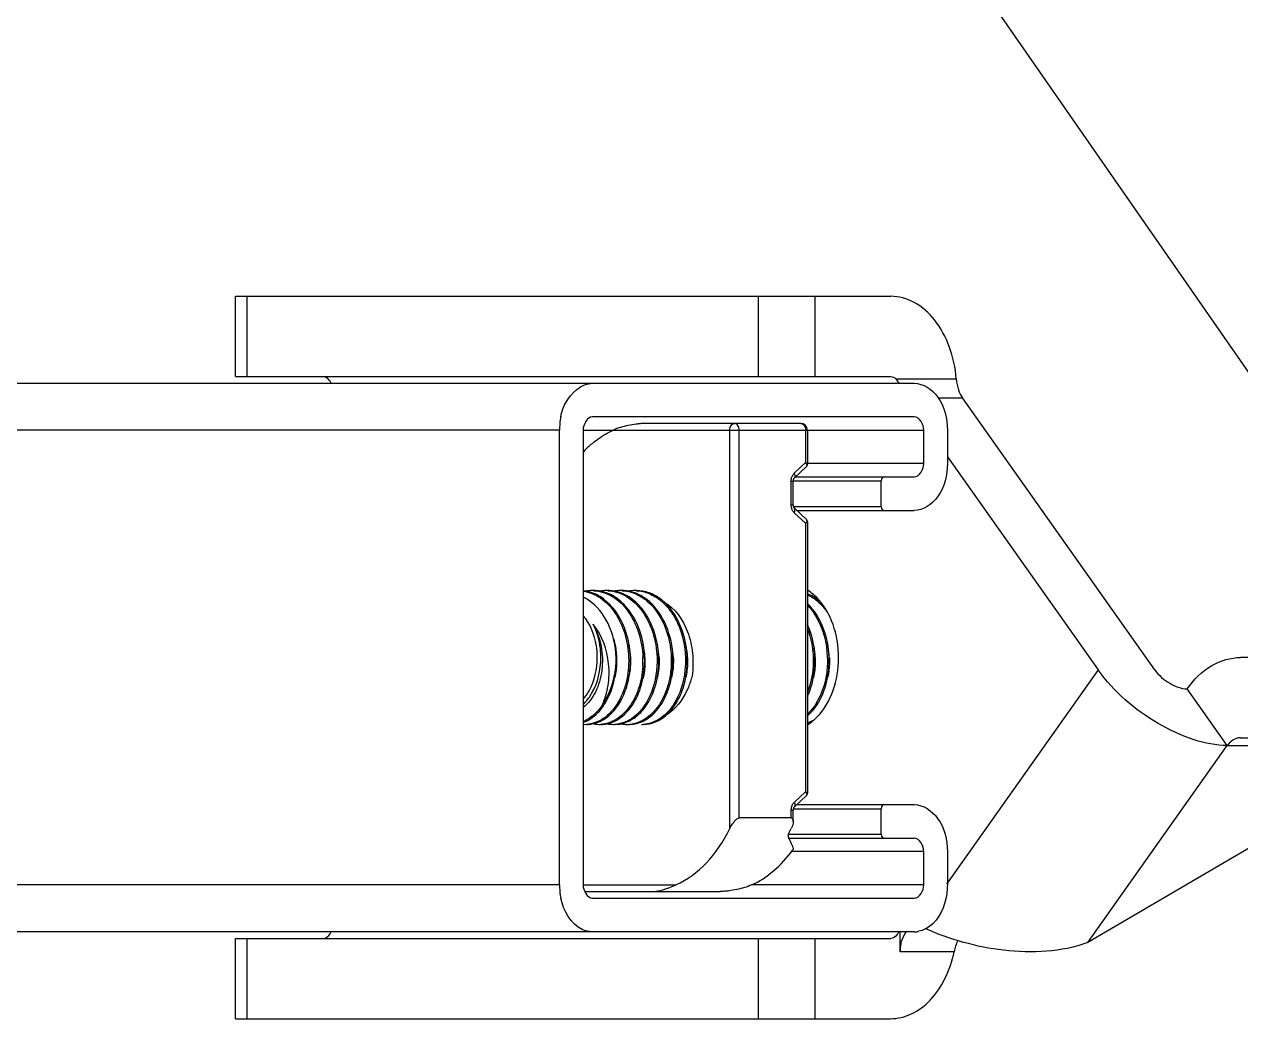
# Model space of a CAD drawing. Extents: x 27938 to 1507990, y 110129 to 923079.
# Drawn here: x 561378 to 562434, y 381761 to 382625 of the extents above; entities that cross this region are included whole.
import ezdxf

# ---------------------------------------------------------------- set-up
doc = ezdxf.new("R2010")
doc.units = 0
doc.header["$LTSCALE"] = 1000
doc.header["$MEASUREMENT"] = 0
doc.styles.get("Standard").update_dxf_attribs({"font": 'gbenor.shx', "bigfont": 'gbcbig.shx'})
doc.dimstyles.get("Standard").update_dxf_attribs({"dimtxt": 0.18, "dimasz": 0.18, "dimexe": 0.18, "dimexo": 0.0625, "dimgap": 0.09, "dimtad": 0, "dimtih": 1, "dimtoh": 1, "dimdec": 4, "dimzin": 0, "dimdsep": 46, "dimtxsty": 'Standard', "dimcen": 0.09, "dimadec": 0, "dimazin": 0, "dimtfac": 1, "dimtdec": 4, "dimtofl": 0, "dimtmove": 0, "dimatfit": 3, "dimfxl": 1, "dimtolj": 1, "dimtzin": 0, "dimarcsym": 0})

msp = doc.modelspace()

# ---------------------------------------------------------------- linework, layer by layer
at = {"linetype": 'Continuous'}
for p, q in [((561560.9, 382388.5), (562129.7, 382388.5)), ((561560.9, 382318.8), (561560.9, 382388.5)), ((561571.1, 382318.8), (561571.1, 382388.5)), ((562014.7, 382388.5), (562014.7, 382318.8)), ((562063.9, 382388.5), (562063.9, 382318.8)), ((561560.9, 382318.8), (562129.7, 382318.8)), ((562134.3, 382316.8), (562186.7, 382316.8)), ((558340.5, 382313), (562150.2, 382313)), ((562170.8, 382300.4), (562192, 382300.4)), ((562359, 382064.1), (562192, 382300.4)), ((562150.2, 382284), (561870.9, 382284)), ((561842.2, 382272.3), (558311.8, 382272.3)), ((561842.2, 381877.4), (561842.2, 382272.3)), ((561862.7, 382272.3), (562158.4, 382272.3)), ((561862.7, 382272.3), (561862.7, 381877.4)), ((562051.6, 382278.1), (561916.1, 382278.1)), ((561990, 381926.3), (561990, 382272.3)), ((561998.2, 381935.5), (561998.2, 382272.3)), ((562055.7, 382272.3), (562055.7, 382244.1)), ((562057.4, 382272.3), (562057.4, 382242.8)), ((562158.4, 382243.3), (562158.4, 382272.3)), ((562178.9, 382272.3), (562178.9, 382243.3)), ((562045.8, 382230.7), (562056.6, 382240.8)), ((562046, 382234.9), (562055.7, 382244.1)), ((562158.4, 382243.3), (562057.4, 382243.3)), ((562178.9, 382249.1), (562309.8, 382064.1)), ((562046.9, 382231.7), (562150.2, 382231.7)), ((562043.4, 382228.1), (562045.1, 382228.1)), ((562043.4, 382207.4), (562043.4, 382228.1)), ((562045.1, 382207.4), (562045.1, 382228.1)), ((562045.8, 382228.2), (562121.4, 382228.2)), ((562121.4, 382206.1), (562121.4, 382228.2)), ((562043.4, 382207.4), (562045.1, 382207.4)), ((562045.1, 382206.1), (562121.4, 382206.1)), ((562056.6, 382194.7), (562045.8, 382204.8)), ((562055.7, 382191.4), (562046, 382200.6)), ((562048.2, 382202.6), (562150.2, 382202.6)), ((562055.7, 382191.4), (562055.7, 381958.3)), ((562057.4, 382192.7), (562057.4, 381957)), ((562709.9, 382074.9), (562433.5, 382074.9)), ((562309.8, 382064.1), (562178.1, 381878)), ((562421.9, 381998.4), (562387.1, 382047.7)), ((561937, 382026.4), (561937, 382026.3)), ((562057.4, 382024.3), (562057.5, 382024.4)), ((562593, 381998.4), (562300.9, 381827.3)), ((562300.9, 381827.3), (562421.9, 381998.4)), ((562421.9, 381998.4), (562593, 381998.4)), ((562433.5, 382005.2), (563040.6, 382005.2)), ((562045.8, 381944.9), (562056.6, 381955)), ((562046, 381949.1), (562055.7, 381958.3)), ((562048.2, 381947.1), (562150.2, 381947.1)), ((562043.4, 381935.5), (561998.2, 381935.5)), ((562043.4, 381942.4), (562045.1, 381942.4)), ((562043.4, 381935.5), (562043.4, 381942.4)), ((562045.1, 381932.6), (562045.1, 381942.4)), ((562045.8, 381943.6), (562121.4, 381943.6)), ((562121.4, 381921.5), (562121.4, 381943.6)), ((562040.7, 381918), (562150.2, 381918)), ((562041, 381921.5), (562121.4, 381921.5)), ((562158.4, 381906.4), (562044.5, 381906.4)), ((562158.4, 381877.4), (562158.4, 381906.4)), ((562178.9, 381906.4), (562178.9, 381877.4)), ((561842.2, 381877.4), (558311.8, 381877.4)), ((561862.7, 381877.4), (561943.3, 381877.4)), ((561863.9, 381871.6), (561981.8, 381871.6)), ((562158.4, 381877.4), (562009, 381877.4)), ((561870.9, 381865.8), (562150.2, 381865.8)), ((562150.2, 381836.7), (558340.5, 381836.7)), ((561560.9, 381830.9), (562129.7, 381830.9)), ((561560.9, 381761.2), (561560.9, 381830.9)), ((561571.1, 381761.2), (561571.1, 381830.9)), ((562014.7, 381830.9), (562014.7, 381761.2)), ((562063.9, 381830.9), (562063.9, 381761.2)), ((562137.9, 381819.4), (562137.9, 381836.7)), ((562184.8, 381819.4), (562137.9, 381819.4)), ((561560.9, 381761.2), (562129.7, 381761.2))]:
    msp.add_line(p, q, dxfattribs=at)
for points in [[(562056.6, 382240.8), (562057, 382241.3), (562057.4, 382242.3), (562057.4, 382242.8)], [(562123.9, 382231.7), (562122.7, 382231.2), (562121.8, 382229.9), (562121.4, 382228.2)], [(562121.4, 382206.1), (562121.8, 382204.4), (562122.7, 382203.1), (562123.9, 382202.6)], [(562057.4, 382192.7), (562057.4, 382193.2), (562057, 382194.1), (562056.6, 382194.7)], [(562056.6, 381955), (562057, 381955.6), (562057.4, 381956.5), (562057.4, 381957)], [(562123.9, 381947.1), (562122.7, 381946.6), (562121.8, 381945.3), (562121.4, 381943.6)], [(562121.4, 381921.5), (562121.8, 381919.8), (562122.7, 381918.5), (562123.9, 381918)]]:
    msp.add_lwpolyline(points, dxfattribs=at)
for centre, radius, start, end in [((561896.8, 382272.7), 54.6, 168.0323, 170.8417), ((561899.1, 382272.4), 56.9, 170.8706, 180.0189), ((562051.6, 382272.3), 5.81, 0.0008, 89.9997), ((561928.7, 382190.8), 90.9, 129.0927, 132.2364), ((561932.6, 382186.5), 96.7, 132.2494, 136.358), ((561859.6, 382100.6), 32.3, 80.3751, 84.4432), ((561848.3, 382096), 34.4, 63.5744, 65.0891), ((561847.4, 382094.4), 36.3, 56.5344, 63.5229), ((561870.4, 382100.8), 32.2, 90.0285, 99.7678), ((561870.4, 382101.1), 31.9, 87.2551, 89.9991), ((561871.9, 382100.8), 32.2, 80.3723, 89.9727), ((561882.7, 382100.8), 32.2, 90.0287, 99.7738), ((561882.7, 382101.1), 31.9, 87.2555, 89.9991), ((561884.3, 382100.8), 32.2, 80.4459, 89.9733), ((561895.1, 382100.8), 32.2, 90.0295, 99.8495), ((561895, 382101.1), 31.9, 87.2568, 89.9994), ((561896.6, 382100.8), 32.2, 80.2978, 89.9719), ((561907.4, 382100.8), 32.2, 90.0281, 99.7019), ((561907.4, 382101.1), 31.9, 87.2538, 89.9988), ((561889.1, 382089.7), 44.8, 48.9749, 50.151), ((561901.4, 382089.7), 44.9, 48.9047, 50.1545), ((561903.2, 382090), 44.5, 48.5808, 51.7009), ((562055.2, 382101), 31.9, 85.2522, 85.9354), ((561836.9, 382072.3), 67.2, 10.3971, 11.1552), ((561835.5, 382072.1), 68.6, 2.295, 10.3772), ((561848.1, 382072.1), 68.3, 2.6208, 12.1431), ((561860.1, 382072.1), 68.6, 2.3067, 10.3321), ((561873.9, 382072.4), 67.1, 9.9766, 12.3915), ((561872.4, 382072.1), 68.7, 2.3016, 9.9623), ((561884.9, 382072.1), 68.5, 2.2934, 11.0117), ((561995.7, 382072.1), 68.6, 2.3085, 10.5001), ((562009.6, 382072.4), 67, 10.0474, 12.8466), ((562007.9, 382072.1), 68.6, 2.3022, 10.0331), ((561822, 382072.1), 81.8, 356.5721, 1.9395), ((561835.4, 382072.1), 68.7, 356.9521, 2.315), ((561832.8, 382072.1), 81.8, 356.5721, 1.9395), ((561847.6, 382072.1), 68.8, 2.3018, 2.6424), ((561838.9, 382071.8), 65.2, 347.8291, 355.9004), ((561836.7, 382072), 67.4, 355.8491, 356.9396), ((561835.7, 382059.9), 37.4, 316.5033, 319.9507), ((561852.6, 382046.3), 29.6, 289.9854, 294.6778), ((561885.4, 382053), 37.6, 307.1601, 312.102), ((561896.2, 382054.6), 39.8, 312.0605, 313.6644), ((561895.7, 382055.2), 40.5, 313.6609, 314.0569), ((561908.5, 382054.7), 39.9, 312.4961, 313.7201), ((561916.3, 382055.6), 35.8, 302.2044, 303.4513), ((561908, 382055.2), 40.5, 313.7181, 314.1483), ((561915.9, 382056.2), 36.6, 303.4531, 305.1516), ((561915.4, 382056.9), 37.4, 305.3027, 306.169), ((561915.2, 382057.2), 37.8, 306.1687, 306.7757), ((562050.7, 382044.7), 28, 283.8983, 290.6505), ((562032.9, 382053.4), 38.1, 310.3317, 310.9122), ((562035.4, 382051.8), 41.7, 302.0027, 307.7253), ((562050.4, 382045.6), 28.9, 290.6208, 291.4158), ((561864.2, 382043.1), 26.3, 266.6402, 273.3139), ((561865.8, 382043.4), 26.6, 270.0344, 280.5963), ((561876.6, 382043.6), 26.8, 257.1575, 269.9363), ((561876.6, 382043.1), 26.3, 269.9968, 273.3214), ((561878.1, 382043.5), 26.7, 270.0483, 281.6438), ((561888.9, 382043.5), 26.7, 258.1912, 269.9496), ((561888.9, 382043.1), 26.3, 270.0016, 273.3105), ((561890.4, 382043.5), 26.7, 270.0409, 281.7748), ((561901.2, 382043.5), 26.7, 258.2983, 269.9524), ((561901.2, 382043.2), 26.4, 269.9972, 273.3444), ((561913.5, 382043.2), 26.4, 270.0046, 273.3415), ((561913.5, 382043.3), 26.5, 273.3436, 276.9173), ((561913.5, 382043.4), 26.6, 276.9162, 277.9113), ((562060.9, 382043.8), 27, 262.6023, 264.1459), ((561921.8, 381985.7), 135.3, 331.7354, 333.9434), ((561899.1, 381877.4), 56.9, 179.9811, 189.1294), ((561896.8, 381877), 54.6, 189.1583, 191.9677), ((562150.2, 381857.2), 20.5, 270.0315, 280.6139), ((562170.1, 381819.4), 32.3, 167.7721, 180.0446)]:
    msp.add_arc(centre, radius, start, end, dxfattribs=at)
msp.add_ellipse((561886.5, 381998.6), major_axis=(-158.3, 118.4), ratio=0.292406, start_param=3.562723, end_param=3.670193, dxfattribs=at)
for points, knots in [([(562186.7, 382316.8), (562185.9, 382326.3), (562182.1, 382344.6), (562169.6, 382368), (562151.7, 382384.4), (562136.7, 382388.5), (562129.7, 382388.5)], [0, 0, 0, 0, 0.28821, 0.553531, 0.788229, 1, 1, 1, 1]), ([(561643.9, 382313.1), (561643.6, 382313.9), (561642.1, 382316.7), (561639.1, 382318.8), (561636.8, 382318.8)], [0, 0, 0, 0, 0.2888, 1, 1, 1, 1]), ([(561843.4, 382284), (561844.2, 382288), (561848.2, 382301.1), (561861.2, 382313), (561870.9, 382313)], [0, 0, 0, 0, 0.296451, 1, 1, 1, 1]), ([(562150.2, 382313), (562158, 382313), (562175.1, 382300.9), (562178.9, 382282.3), (562178.9, 382272.3)], [0, 0, 0, 0, 0.440233, 1, 1, 1, 1]), ([(561871.3, 382261.4), (561872.7, 382262.5), (561878.2, 382266.7), (561884.2, 382270.2), (561888.9, 382272.3)], [0, 0, 0, 0, 0.256773, 1, 1, 1, 1]), ([(561916.1, 382278.1), (561914.8, 382278.1), (561912.3, 382277.9), (561907.5, 382277.4), (561899.6, 382276.1), (561893, 382274.2), (561888.9, 382272.3)], [0, 0, 0, 0, 0.138161, 0.267841, 0.521134, 1, 1, 1, 1]), ([(561990, 382272.3), (561990, 382273.8), (561990.5, 382275.9), (561992.4, 382277.8), (561993.6, 382278.1), (561994.1, 382278.1)], [0, 0, 0, 0, 0.552527, 0.789194, 1, 1, 1, 1]), ([(561998.2, 382272.3), (561998.2, 382273.8), (561997.7, 382275.9), (561995.8, 382277.8), (561994.7, 382278.1), (561994.1, 382278.1)], [0, 0, 0, 0, 0.552515, 0.789179, 1, 1, 1, 1]), ([(562051.6, 382278.1), (562052.2, 382278.1), (562053.3, 382277.8), (562055.2, 382275.9), (562055.7, 382273.8), (562055.7, 382272.3)], [0, 0, 0, 0, 0.210821, 0.447485, 1, 1, 1, 1]), ([(562057.4, 382242.8), (562057.4, 382243), (562056.8, 382243.6), (562056.2, 382243.9), (562055.7, 382244.1)], [0, 0, 0, 0, 0.344146, 1, 1, 1, 1]), ([(562055.7, 382244.1), (562056, 382243.8), (562056.5, 382243.2), (562057, 382242.1), (562056.9, 382241.1), (562056.6, 382240.8)], [0, 0, 0, 0, 0.333929, 0.607776, 1, 1, 1, 1]), ([(562178.9, 382243.3), (562178.9, 382233.3), (562175.1, 382214.7), (562158, 382202.6), (562150.2, 382202.6)], [0, 0, 0, 0, 0.559767, 1, 1, 1, 1]), ([(562044, 382231.7), (562044.1, 382232), (562044.6, 382233.2), (562045.3, 382234.2), (562046, 382234.9)], [0, 0, 0, 0, 0.265871, 1, 1, 1, 1]), ([(562045.8, 382230.7), (562045.6, 382230.5), (562045.3, 382229.6), (562045.1, 382228.7), (562045.1, 382228.1)], [0, 0, 0, 0, 0.30582, 1, 1, 1, 1]), ([(562046, 382234.9), (562046.1, 382234.6), (562046.5, 382233.6), (562046.7, 382232.4), (562046.4, 382231.6)], [0, 0, 0, 0, 0.286288, 1, 1, 1, 1]), ([(562044.5, 382202.6), (562044.3, 382203), (562043.7, 382204.5), (562043.4, 382206.1), (562043.4, 382207.4)], [0, 0, 0, 0, 0.240525, 1, 1, 1, 1]), ([(562045.1, 382207.4), (562045.1, 382206.7), (562045.3, 382205.9), (562045.6, 382205), (562045.8, 382204.8)], [0, 0, 0, 0, 0.694252, 1, 1, 1, 1]), ([(562046.5, 382202.7), (562046.6, 382202.9), (562046.6, 382203.7), (562046.2, 382204.4), (562045.8, 382204.8)], [0, 0, 0, 0, 0.28225, 1, 1, 1, 1]), ([(562046, 382200.6), (562046, 382200.8), (562046.3, 382201.4), (562046.5, 382202.1), (562046.5, 382202.7)], [0, 0, 0, 0, 0.268193, 1, 1, 1, 1]), ([(562056.6, 382194.7), (562056.9, 382194.4), (562057, 382193.4), (562056.5, 382192.3), (562056, 382191.7), (562055.7, 382191.4)], [0, 0, 0, 0, 0.392224, 0.666072, 1, 1, 1, 1]), ([(562055.7, 382191.4), (562056.2, 382191.6), (562056.8, 382191.9), (562057.4, 382192.5), (562057.4, 382192.7)], [0, 0, 0, 0, 0.655854, 1, 1, 1, 1]), ([(561862.7, 382132.6), (561868.1, 382131.8), (561879, 382127.2), (561891.5, 382113.7), (561899.8, 382095.5), (561902, 382081.9), (561902.2, 382074.9)], [0, 0, 0, 0, 0.215505, 0.454836, 0.719949, 1, 1, 1, 1]), ([(561891.5, 382074.9), (561891, 382084.9), (561886.9, 382103.9), (561874.8, 382119.8), (561867.4, 382124.7)], [0, 0, 0, 0, 0.532671, 1, 1, 1, 1]), ([(561871.9, 382132.9), (561877.5, 382132.6), (561889.3, 382128.8), (561902.9, 382115.2), (561911.9, 382096.5), (561914.3, 382082.2), (561914.6, 382074.9)], [0, 0, 0, 0, 0.214467, 0.452313, 0.717875, 1, 1, 1, 1]), ([(561903.8, 382074.9), (561903.6, 382080.4), (561902.1, 382091.3), (561895.4, 382110.5), (561885.5, 382122.8), (561877.4, 382127.8)], [0, 0, 0, 0, 0.271371, 0.533962, 1, 1, 1, 1]), ([(561884.2, 382132.9), (561889.8, 382132.6), (561901.6, 382128.8), (561915.2, 382115.2), (561924.2, 382096.5), (561926.6, 382082.2), (561926.9, 382074.9)], [0, 0, 0, 0, 0.21447, 0.452312, 0.717875, 1, 1, 1, 1]), ([(561916.1, 382074.9), (561915.9, 382080.4), (561914.4, 382091.3), (561907.7, 382110.5), (561897.8, 382122.8), (561889.7, 382127.8)], [0, 0, 0, 0, 0.271375, 0.53397, 1, 1, 1, 1]), ([(561928.4, 382074.9), (561928.2, 382081.1), (561926.4, 382093.3), (561919.7, 382109.9), (561909.6, 382123.2), (561900.5, 382129), (561895.9, 382130.8)], [0, 0, 0, 0, 0.274983, 0.538444, 0.780702, 1, 1, 1, 1]), ([(561896.6, 382132.9), (561900.3, 382132.7), (561908.1, 382130.9), (561914.8, 382126.7), (561917.9, 382124.2)], [0, 0, 0, 0, 0.48565, 1, 1, 1, 1]), ([(561920.3, 382123.4), (561917.6, 382125.7), (561911.9, 382129.7), (561905.3, 382131.9), (561902, 382132.5)], [0, 0, 0, 0, 0.514229, 1, 1, 1, 1]), ([(561930.8, 382124.9), (561927.6, 382127.4), (561920.7, 382131.5), (561912.7, 382132.9), (561908.9, 382132.9)], [0, 0, 0, 0, 0.513461, 1, 1, 1, 1]), ([(561908.9, 382132.9), (561912.7, 382132.7), (561920.4, 382130.9), (561927.1, 382126.7), (561930.2, 382124.2)], [0, 0, 0, 0, 0.485653, 1, 1, 1, 1]), ([(561918.6, 382123.6), (561925, 382118), (561935.3, 382102.3), (561938.9, 382084.3), (561939.2, 382074.9)], [0, 0, 0, 0, 0.474878, 1, 1, 1, 1]), ([(561930.9, 382123.5), (561931.8, 382122.8), (561935.2, 382119.5), (561938.2, 382115.8), (561940.1, 382112.8)], [0, 0, 0, 0, 0.24222, 1, 1, 1, 1]), ([(562057.4, 382129.5), (562059.1, 382128.7), (562065.8, 382124.9), (562071.3, 382119.1), (562074.6, 382114.3)], [0, 0, 0, 0, 0.2375, 1, 1, 1, 1]), ([(562070, 382121.8), (562069.1, 382122.9), (562065.5, 382127.3), (562061.1, 382131.1), (562057.5, 382133.3)], [0, 0, 0, 0, 0.261524, 1, 1, 1, 1]), ([(562070, 382121.8), (562069.4, 382122.3), (562067.2, 382124.4), (562064.7, 382126.3), (562062.7, 382127.5)], [0, 0, 0, 0, 0.255821, 1, 1, 1, 1]), ([(561940.7, 382074.9), (561940.4, 382084.3), (561936.8, 382102.2), (561926.7, 382117.8), (561920.3, 382123.4)], [0, 0, 0, 0, 0.524911, 1, 1, 1, 1]), ([(561945.5, 382106), (561944.7, 382107.7), (561941.3, 382114.1), (561936.7, 382119.8), (561932.7, 382123.4)], [0, 0, 0, 0, 0.261995, 1, 1, 1, 1]), ([(561932.8, 382123.2), (561942.5, 382117.9), (561953.3, 382101.9), (561958.4, 382078.5), (561958.2, 382065.3), (561957.3, 382058.8)], [0, 0, 0, 0, 0.458247, 0.725794, 1, 1, 1, 1]), ([(562076.3, 382074.9), (562076, 382083.8), (562072.6, 382101), (562063.4, 382116.1), (562057.5, 382121.8)], [0, 0, 0, 0, 0.522651, 1, 1, 1, 1]), ([(562057.5, 382120.3), (562060.1, 382117.5), (562070, 382104.3), (562074.3, 382087.4), (562074.7, 382074.9)], [0, 0, 0, 0, 0.234346, 1, 1, 1, 1]), ([(562061, 382018.8), (562075.1, 382029.7), (562086.5, 382059.4), (562083.5, 382096.3), (562075.6, 382114.4), (562070, 382121.8)], [0, 0, 0, 0, 0.482028, 0.751377, 1, 1, 1, 1]), ([(561871.3, 382103.9), (561874.7, 382098), (561879.4, 382084.7), (561880, 382064.1), (561874.8, 382045.2), (561867.2, 382034.9), (561862.7, 382031.5)], [0, 0, 0, 0, 0.260662, 0.529454, 0.781926, 1, 1, 1, 1]), ([(561875, 382074.9), (561875, 382078.3), (561874, 382091.1), (561869, 382104), (561862.8, 382111.1)], [0, 0, 0, 0, 0.26712, 1, 1, 1, 1]), ([(561879.4, 382033.7), (561881.8, 382039), (561885.2, 382050.9), (561885.8, 382075.4), (561879.2, 382094.4), (561871.3, 382103.9)], [0, 0, 0, 0, 0.237444, 0.494066, 1, 1, 1, 1]), ([(561878.1, 382074.9), (561878.1, 382077.5), (561877.6, 382087.4), (561874.8, 382097.4), (561871.3, 382103.9)], [0, 0, 0, 0, 0.258787, 1, 1, 1, 1]), ([(561940.1, 382112.8), (561941.9, 382110.2), (561948.3, 382098.5), (561951.2, 382085), (561951.5, 382074.9)], [0, 0, 0, 0, 0.239817, 1, 1, 1, 1]), ([(561953.1, 382074.9), (561953, 382077.6), (561952.1, 382088.3), (561949.1, 382098.8), (561945.5, 382106)], [0, 0, 0, 0, 0.255492, 1, 1, 1, 1]), ([(562063.9, 382074.9), (562063.9, 382077.4), (562063.1, 382087.3), (562060.5, 382097.1), (562057.4, 382103.8)], [0, 0, 0, 0, 0.254579, 1, 1, 1, 1]), ([(562057.6, 382099.7), (562058.3, 382097.8), (562060.9, 382089.7), (562062.2, 382081.2), (562062.4, 382074.9)], [0, 0, 0, 0, 0.246186, 1, 1, 1, 1]), ([(561889, 382091.3), (561889.4, 382090), (561890.8, 382084.6), (561891.6, 382079.1), (561891.7, 382074.9)], [0, 0, 0, 0, 0.247978, 1, 1, 1, 1]), ([(561862.8, 382038.6), (561864.7, 382040.9), (561872.1, 382051.6), (561875, 382065), (561875, 382074.9)], [0, 0, 0, 0, 0.232041, 1, 1, 1, 1]), ([(561864.3, 382035.8), (561866.5, 382038.2), (561874.9, 382049.5), (561878.1, 382064.1), (561878.1, 382074.9)], [0, 0, 0, 0, 0.230765, 1, 1, 1, 1]), ([(561902.2, 382074.9), (561902.5, 382067.6), (561901.1, 382053.5), (561893.7, 382034.8), (561883.3, 382023.1), (561873.4, 382018), (561868.3, 382017), (561865.8, 382016.8)], [0, 0, 0, 0, 0.29127, 0.559748, 0.793564, 0.899144, 1, 1, 1, 1]), ([(561879.4, 382033.7), (561881.4, 382036.5), (561888.6, 382049.1), (561891.5, 382063.9), (561891.5, 382074.9)], [0, 0, 0, 0, 0.235642, 1, 1, 1, 1]), ([(561880.4, 382033), (561882.3, 382035.8), (561889.4, 382048.6), (561891.8, 382063.7), (561891.5, 382074.9)], [0, 0, 0, 0, 0.232823, 1, 1, 1, 1]), ([(561891.7, 382074.9), (561891.8, 382073.4), (561891.8, 382067.6), (561891.1, 382061.7), (561890.2, 382057.5)], [0, 0, 0, 0, 0.253883, 1, 1, 1, 1]), ([(561898.3, 382025.2), (561901.3, 382027.9), (561912.7, 382042), (561916.6, 382061), (561916.1, 382074.9)], [0, 0, 0, 0, 0.224451, 1, 1, 1, 1]), ([(561926.9, 382074.9), (561927.2, 382064.7), (561924.5, 382045.6), (561913.8, 382028.7), (561906.9, 382023.4)], [0, 0, 0, 0, 0.538365, 1, 1, 1, 1]), ([(561910.6, 382025.1), (561913.5, 382027.8), (561925, 382041.9), (561928.9, 382061), (561928.4, 382074.9)], [0, 0, 0, 0, 0.224342, 1, 1, 1, 1]), ([(561916.4, 382074.9), (561916.4, 382073.3), (561916.5, 382067.1), (561915.7, 382060.9), (561914.6, 382056.4)], [0, 0, 0, 0, 0.254333, 1, 1, 1, 1]), ([(561939.2, 382074.9), (561939.4, 382070.2), (561938.5, 382053.1), (561931.8, 382035.5), (561923, 382026.7)], [0, 0, 0, 0, 0.273251, 1, 1, 1, 1]), ([(561923.9, 382026.1), (561926.7, 382028.8), (561937.5, 382042.8), (561941.2, 382061.3), (561940.7, 382074.9)], [0, 0, 0, 0, 0.225526, 1, 1, 1, 1]), ([(561928.7, 382074.9), (561928.7, 382073.3), (561928.8, 382067.2), (561928, 382061), (561926.9, 382056.6)], [0, 0, 0, 0, 0.254251, 1, 1, 1, 1]), ([(561941, 382074.9), (561941.1, 382073.4), (561941.1, 382067.5), (561940.4, 382061.6), (561939.4, 382057.3)], [0, 0, 0, 0, 0.253963, 1, 1, 1, 1]), ([(561951.5, 382074.9), (561951.6, 382071.1), (561951.2, 382057), (561946.9, 382042.8), (561941.2, 382034.1)], [0, 0, 0, 0, 0.265033, 1, 1, 1, 1]), ([(561946.3, 382040.4), (561947.5, 382043), (561951.9, 382053.9), (561953.4, 382065.9), (561953.1, 382074.9)], [0, 0, 0, 0, 0.238711, 1, 1, 1, 1]), ([(561953.3, 382074.9), (561953.4, 382073.4), (561953.4, 382067.4), (561952.7, 382061.4), (561951.7, 382057.1)], [0, 0, 0, 0, 0.254029, 1, 1, 1, 1]), ([(562062.4, 382074.9), (562062.5, 382072.2), (562062.3, 382062), (562060.3, 382051.8), (562057.5, 382044.7)], [0, 0, 0, 0, 0.257702, 1, 1, 1, 1]), ([(562074.7, 382074.9), (562074.9, 382070), (562074, 382052.5), (562066.8, 382034.5), (562057.5, 382025.7)], [0, 0, 0, 0, 0.274679, 1, 1, 1, 1]), ([(562057.6, 382041.2), (562058.7, 382043.7), (562062.8, 382054.4), (562064.2, 382066.1), (562063.9, 382074.9)], [0, 0, 0, 0, 0.239221, 1, 1, 1, 1]), ([(562057.8, 382024.6), (562060.9, 382027.3), (562072.7, 382041.4), (562076.7, 382060.8), (562076.3, 382074.9)], [0, 0, 0, 0, 0.223674, 1, 1, 1, 1]), ([(562064.2, 382074.9), (562064.3, 382073.4), (562064.3, 382067.6), (562063.6, 382061.8), (562062.7, 382057.6)], [0, 0, 0, 0, 0.253826, 1, 1, 1, 1]), ([(562076.5, 382074.9), (562076.6, 382073.4), (562076.6, 382067.7), (562076, 382062.1), (562075.1, 382057.9)], [0, 0, 0, 0, 0.253702, 1, 1, 1, 1]), ([(562387.1, 382047.7), (562392.7, 382055.6), (562406.2, 382069.3), (562424.8, 382074.9), (562433.5, 382074.9)], [0, 0, 0, 0, 0.528923, 1, 1, 1, 1]), ([(561877.3, 382019.4), (561881, 382021.1), (561888.1, 382026.3), (561896.2, 382037.5), (561901.7, 382051.5), (561903.4, 382061.9), (561903.7, 382067.2)], [0, 0, 0, 0, 0.214288, 0.453771, 0.717963, 1, 1, 1, 1]), ([(561914.5, 382067.2), (561914.1, 382060.7), (561911.8, 382048.2), (561904, 382032), (561892.5, 382020.5), (561882.7, 382017.1), (561878.1, 382016.8)], [0, 0, 0, 0, 0.291869, 0.558505, 0.79223, 1, 1, 1, 1]), ([(562421.9, 381998.4), (562412.2, 381998.4), (562391.1, 382002.8), (562350.7, 382021.7), (562323.2, 382045.1), (562309.8, 382064.1)], [0, 0, 0, 0, 0.218267, 0.476674, 1, 1, 1, 1]), ([(562359, 382064.1), (562362.4, 382059.3), (562371, 382052), (562381.8, 382047.7), (562387.1, 382047.7)], [0, 0, 0, 0, 0.525314, 1, 1, 1, 1]), ([(561957.3, 382058.8), (561956.4, 382055.5), (561952.6, 382043.6), (561945.2, 382032.4), (561937.8, 382026.9)], [0, 0, 0, 0, 0.272049, 1, 1, 1, 1]), ([(561936.3, 382026.1), (561937.3, 382027.1), (561941.2, 382031.4), (561944.4, 382036.4), (561946.3, 382040.4)], [0, 0, 0, 0, 0.237637, 1, 1, 1, 1]), ([(561879.4, 382033.7), (561878.3, 382032.1), (561873.8, 382026.1), (561867.7, 382021.2), (561862.7, 382019)], [0, 0, 0, 0, 0.270045, 1, 1, 1, 1]), ([(561873.7, 382025.2), (561874.3, 382025.8), (561876.8, 382028.2), (561878.9, 382030.8), (561880.4, 382033)], [0, 0, 0, 0, 0.242115, 1, 1, 1, 1]), ([(561941.2, 382034.1), (561940.8, 382033.4), (561939, 382030.8), (561936.9, 382028.3), (561935.3, 382026.7)], [0, 0, 0, 0, 0.257465, 1, 1, 1, 1]), ([(561865, 382019.4), (561865.8, 382019.7), (561868.9, 382021.3), (561871.7, 382023.4), (561873.7, 382025.2)], [0, 0, 0, 0, 0.242283, 1, 1, 1, 1]), ([(561889.6, 382019.4), (561890.4, 382019.7), (561893.5, 382021.3), (561896.4, 382023.4), (561898.3, 382025.2)], [0, 0, 0, 0, 0.242295, 1, 1, 1, 1]), ([(561906.9, 382023.4), (561904.5, 382021.5), (561899.3, 382018.4), (561893.3, 382017), (561890.4, 382016.8)], [0, 0, 0, 0, 0.514497, 1, 1, 1, 1]), ([(561895.9, 382017.3), (561896.9, 382017.6), (561901.3, 382018.8), (561905.3, 382021), (561908.1, 382023.1)], [0, 0, 0, 0, 0.242284, 1, 1, 1, 1]), ([(561915.4, 382020.7), (561914.4, 382020.2), (561910.4, 382018.1), (561906, 382017), (561902.7, 382016.8)], [0, 0, 0, 0, 0.258417, 1, 1, 1, 1]), ([(561902.7, 382016.8), (561903.9, 382016.8), (561908.8, 382017.1), (561913.5, 382018.8), (561916.6, 382020.6)], [0, 0, 0, 0, 0.245448, 1, 1, 1, 1]), ([(561915.1, 382016.8), (561918.7, 382016.8), (561926.2, 382018.4), (561932.6, 382022.7), (561935.4, 382025.3)], [0, 0, 0, 0, 0.481421, 1, 1, 1, 1]), ([(561923, 382026.7), (561922.4, 382026.1), (561920, 382023.9), (561917.4, 382021.9), (561915.4, 382020.7)], [0, 0, 0, 0, 0.25833, 1, 1, 1, 1]), ([(561916.6, 382020.6), (561917.2, 382020.9), (561919.4, 382022.2), (561921.4, 382023.8), (561922.9, 382025.1)], [0, 0, 0, 0, 0.244047, 1, 1, 1, 1]), ([(561931.1, 382023), (561930.1, 382022.2), (561925.8, 382019.4), (561920.9, 382017.6), (561917.2, 382017)], [0, 0, 0, 0, 0.261685, 1, 1, 1, 1]), ([(562433.5, 382005.2), (562432.5, 382005.2), (562427.9, 382004.5), (562424, 382001.3), (562421.9, 381998.4)], [0, 0, 0, 0, 0.234763, 1, 1, 1, 1]), ([(562057.4, 381957), (562057.4, 381957.3), (562056.8, 381957.8), (562056.2, 381958.1), (562055.7, 381958.3)], [0, 0, 0, 0, 0.344146, 1, 1, 1, 1]), ([(562055.7, 381958.3), (562056, 381958), (562056.5, 381957.4), (562057, 381956.3), (562056.9, 381955.3), (562056.6, 381955)], [0, 0, 0, 0, 0.333929, 0.607776, 1, 1, 1, 1]), ([(562043.4, 381942.4), (562043.4, 381942.8), (562043.5, 381944.4), (562043.9, 381946), (562044.5, 381947.1)], [0, 0, 0, 0, 0.258297, 1, 1, 1, 1]), ([(562045.8, 381944.9), (562045.6, 381944.7), (562045.3, 381943.9), (562045.1, 381943), (562045.1, 381942.4)], [0, 0, 0, 0, 0.30582, 1, 1, 1, 1]), ([(562046.5, 381947.1), (562046.6, 381946.8), (562046.6, 381946.1), (562046.2, 381945.3), (562045.8, 381944.9)], [0, 0, 0, 0, 0.28225, 1, 1, 1, 1]), ([(562046, 381949.1), (562046, 381949), (562046.3, 381948.3), (562046.5, 381947.6), (562046.5, 381947.1)], [0, 0, 0, 0, 0.268193, 1, 1, 1, 1]), ([(562150.2, 381947.1), (562158, 381947.1), (562175.1, 381935), (562178.9, 381916.4), (562178.9, 381906.4)], [0, 0, 0, 0, 0.440233, 1, 1, 1, 1]), ([(561990, 381926.3), (561991, 381928.2), (561992.7, 381931), (561995.4, 381934.1), (561997.3, 381935.5), (561998.2, 381935.5)], [0, 0, 0, 0, 0.508644, 0.771516, 1, 1, 1, 1]), ([(562043.4, 381935.5), (562043.7, 381935.5), (562044.3, 381935.3), (562045, 381934.2), (562045.1, 381933.2), (562045.1, 381932.6)], [0, 0, 0, 0, 0.239055, 0.472377, 1, 1, 1, 1]), ([(561943.3, 381877.4), (561953.1, 381881.8), (561971.9, 381896), (561984.7, 381915.4), (561990, 381926.3)], [0, 0, 0, 0, 0.471513, 1, 1, 1, 1]), ([(562045.1, 381932.6), (562045.1, 381932.1), (562044.9, 381929.9), (562044.1, 381927.8), (562043.4, 381926.3)], [0, 0, 0, 0, 0.232638, 1, 1, 1, 1]), ([(562041, 381921.6), (562040.9, 381921.4), (562040.7, 381920.9), (562040.5, 381920.1), (562040.7, 381919.7)], [0, 0, 0, 0, 0.298769, 1, 1, 1, 1]), ([(562009, 381877.4), (562015.8, 381880.5), (562029.2, 381889.2), (562039.7, 381900.9), (562044.5, 381907.5)], [0, 0, 0, 0, 0.479966, 1, 1, 1, 1]), ([(562045.2, 381909.4), (562045.2, 381909.3), (562045.2, 381908.6), (562044.8, 381908), (562044.5, 381907.5)], [0, 0, 0, 0, 0.200734, 1, 1, 1, 1]), ([(561924.3, 381871.6), (561923.8, 381871.6), (561926.8, 381871.9), (561927.9, 381872.2), (561930.5, 381872.7), (561932.8, 381873.4), (561935.3, 381874.2), (561938.8, 381875.5), (561941.5, 381876.6), (561943.3, 381877.4)], [0, 0, 0, 0, 0.078745, 0.19228, 0.31189, 0.436571, 0.566746, 0.703259, 1, 1, 1, 1]), ([(562009, 381877.4), (562004.9, 381875.6), (561998.3, 381873.6), (561990.4, 381872.3), (561985.6, 381871.8), (561983.1, 381871.6), (561981.8, 381871.6)], [0, 0, 0, 0, 0.478872, 0.732167, 0.861849, 1, 1, 1, 1]), ([(562178.9, 381877.4), (562178.9, 381873.3), (562177.5, 381859), (562169.4, 381844.1), (562160.2, 381839.3)], [0, 0, 0, 0, 0.281355, 1, 1, 1, 1]), ([(561870.9, 381836.7), (561867.8, 381836.7), (561853.7, 381840.1), (561845.6, 381855.1), (561843.4, 381865.7)], [0, 0, 0, 0, 0.221136, 1, 1, 1, 1]), ([(562300.9, 381827.3), (562277.9, 381818.9), (562227.9, 381816.7), (562181.2, 381829.9), (562159.7, 381839.5)], [0, 0, 0, 0, 0.510211, 1, 1, 1, 1]), ([(561636.8, 381830.9), (561637.5, 381830.9), (561640.7, 381831.5), (561643, 381834.4), (561643.9, 381836.7)], [0, 0, 0, 0, 0.22722, 1, 1, 1, 1]), ([(562136.7, 381836.7), (562136.4, 381835.8), (562135, 381833.1), (562131.9, 381830.9), (562129.7, 381830.9)], [0, 0, 0, 0, 0.2888, 1, 1, 1, 1]), ([(562138.6, 381826.2), (562138.8, 381827.2), (562139.8, 381831), (562141.7, 381834.6), (562143.5, 381836.8)], [0, 0, 0, 0, 0.263866, 1, 1, 1, 1]), ([(562129.7, 381761.2), (562135.8, 381761.2), (562148.9, 381764.4), (562165.5, 381777.2), (562178.1, 381796.2), (562183.1, 381811.3), (562184.8, 381819.4)], [0, 0, 0, 0, 0.215862, 0.450689, 0.713102, 1, 1, 1, 1])]:
    msp.add_open_spline(points, degree=3, knots=knots, dxfattribs=at)
for points in [[(562129.7, 382318.8), (562131.3, 382318.8), (562133, 382318), (562134.3, 382316.8)], [(562137, 382313.1), (562136.2, 382314.4), (562135.4, 382315.7), (562134.3, 382316.8)], [(562186.7, 382316.8), (562187, 382313.6), (562187.6, 382310.3), (562188.6, 382307.2)], [(562188.6, 382307.2), (562189.4, 382304.8), (562190.5, 382302.4), (562192, 382300.4)], [(561870.9, 382284), (561866.2, 382284), (561862.7, 382277.1), (561862.7, 382272.3)], [(562158.4, 382272.3), (562158.4, 382277.1), (562154.9, 382284), (562150.2, 382284)], [(562150.2, 382231.7), (562154.9, 382231.7), (562158.4, 382238.6), (562158.4, 382243.3)], [(562043.4, 382228.1), (562043.4, 382229.3), (562043.6, 382230.6), (562044, 382231.7)], [(562046.4, 382231.6), (562046.3, 382231.3), (562046.1, 382230.9), (562045.8, 382230.7)], [(562046, 382200.6), (562045.4, 382201.2), (562044.9, 382201.9), (562044.5, 382202.6)], [(561871.2, 382130.8), (561869.2, 382131.6), (561867.1, 382132.1), (561865, 382132.5)], [(561877.4, 382127.8), (561875.4, 382129), (561873.4, 382130), (561871.2, 382130.8)], [(561883.5, 382130.8), (561881.5, 382131.6), (561879.4, 382132.1), (561877.3, 382132.5)], [(561889.7, 382127.8), (561887.8, 382129), (561885.7, 382130), (561883.5, 382130.8)], [(561895.9, 382130.8), (561893.8, 382131.6), (561891.7, 382132.1), (561889.6, 382132.5)], [(562062.7, 382127.5), (562061, 382128.6), (562059.3, 382129.5), (562057.4, 382130.3)], [(561870.7, 382017.2), (561873, 382017.7), (561875.2, 382018.4), (561877.3, 382019.4)], [(561883.5, 382017.3), (561885.6, 382017.8), (561887.7, 382018.5), (561889.6, 382019.4)], [(561935.3, 382026.7), (561934, 382025.4), (561932.6, 382024.1), (561931.1, 382023)], [(562062.3, 382020.2), (562060.8, 382019.4), (562059.1, 382018.7), (562057.5, 382018.1)], [(562044.5, 381947.1), (562044.9, 381947.9), (562045.4, 381948.6), (562046, 381949.1)], [(562158.4, 381906.4), (562158.4, 381911.2), (562154.9, 381918), (562150.2, 381918)], [(561862.7, 381877.4), (561862.7, 381872.7), (561866.2, 381865.8), (561870.9, 381865.8)], [(562150.2, 381865.8), (562154.9, 381865.8), (562158.4, 381872.7), (562158.4, 381877.4)], [(562160.2, 381839.3), (562158.2, 381838.2), (562156.1, 381837.5), (562154, 381837.1)], [(562187.9, 381829.2), (562186.5, 381826), (562185.5, 381822.7), (562184.8, 381819.4)]]:
    msp.add_open_spline(points, degree=3, dxfattribs=at)

# ---------------------------------------------------------------- leaders
msp.add_leader([(562612.3, 382074.9), (561891.5, 383113.2)], dimstyle='Standard', override={"dimgap": 20, "dimtad": 0})

doc.saveas('drawing.dxf')
